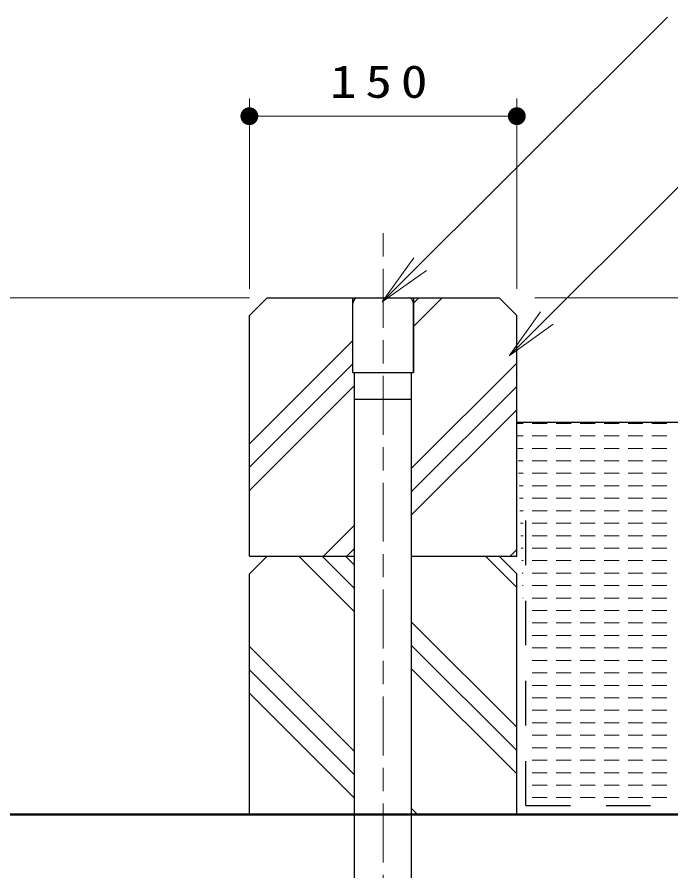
# Model space of a CAD drawing. Units: millimetres on the paper, with parts at other scales. Extents: x -385 to 0, y 0 to 267.
# Drawn here: x -122.46 to -85.79, y 88.99 to 136.9 of the extents above; entities that cross this region are included whole.
import ezdxf

# ---------------------------------------------------------------- set-up
doc = ezdxf.new("R2010")
doc.units = ezdxf.units.MM
doc.linetypes.add('USER1', pattern=[4.5, 2.5, -2])
doc.linetypes.add('USER2', pattern=[6, 3, -1, 1, -1])
doc.layers.add('1_10', color=7, linetype='Continuous', lineweight=13)
doc.styles.add('ＭＳ ゴシック', font='')
doc.styles.get('ＭＳ ゴシック').set_extended_font_data('MS Gothic')

# ---------------------------------------------------------------- blocks, each defined once
blk = doc.blocks.new('open_arrow')
at = {"color": 0, "linetype": 'Continuous', "lineweight": -2}
blk.add_lwpolyline([(7.5, 1.25), (0, 0), (7.5, -1.25)], dxfattribs=at)
blk = doc.blocks.new('filled_dot')
at = {"color": 0, "linetype": 'Continuous', "lineweight": -2, "const_width": 1.25}
blk.add_lwpolyline([(-0.625, 0, 1), (0.625, 0, 1)], format="xyb", close=True, dxfattribs=at)

msp = doc.modelspace()

# ---------------------------------------------------------------- linework, layer by layer
at = {"layer": '1_10'}
for p, q in [((-101.977, 120.92), (-85.993, 136.904)), ((-109.434, 121.652), (-109.434, 132.342)), ((-94.434, 121.652), (-94.434, 132.342)), ((-109.434, 131.342), (-94.434, 131.342)), ((-94.868, 117.893), (-83.77, 128.991)), ((-109.434, 121.152), (-152.934, 121.152)), ((-100.234, 119.535), (-98.617, 121.152)), ((-100.234, 120.843), (-99.925, 121.152)), ((-93.434, 121.152), (-78.945, 121.152)), ((-109.434, 112.951), (-103.634, 118.751)), ((-109.434, 111.643), (-103.634, 117.443)), ((-100.334, 111.586), (-94.434, 117.486)), ((-109.434, 110.335), (-103.534, 116.235)), ((-100.334, 110.278), (-94.434, 116.178)), ((-100.334, 108.97), (-94.434, 114.87)), ((-94.08, 114.1), (-94.432, 114.1)), ((-92.736, 114.1), (-93.576, 114.1)), ((-91.392, 114.1), (-92.232, 114.1)), ((-90.048, 114.1), (-90.888, 114.1)), ((-88.704, 114.1), (-89.544, 114.1)), ((-87.36, 114.1), (-88.2, 114.1)), ((-86.016, 114.1), (-86.856, 114.1)), ((-94.08, 113.4), (-94.408, 113.4)), ((-92.736, 113.4), (-93.576, 113.4)), ((-91.392, 113.4), (-92.232, 113.4)), ((-90.048, 113.4), (-90.888, 113.4)), ((-88.704, 113.4), (-89.544, 113.4)), ((-87.36, 113.4), (-88.2, 113.4)), ((-86.016, 113.4), (-86.856, 113.4)), ((-94.08, 112.7), (-94.383, 112.7)), ((-92.736, 112.7), (-93.576, 112.7)), ((-91.392, 112.7), (-92.232, 112.7)), ((-90.048, 112.7), (-90.888, 112.7)), ((-88.704, 112.7), (-89.544, 112.7)), ((-87.36, 112.7), (-88.2, 112.7)), ((-86.016, 112.7), (-86.856, 112.7)), ((-94.08, 112), (-94.359, 112)), ((-92.736, 112), (-93.576, 112)), ((-91.392, 112), (-92.232, 112)), ((-90.048, 112), (-90.888, 112)), ((-88.704, 112), (-89.544, 112)), ((-87.36, 112), (-88.2, 112)), ((-86.016, 112), (-86.856, 112)), ((-94.08, 111.3), (-94.334, 111.3)), ((-92.736, 111.3), (-93.576, 111.3)), ((-91.392, 111.3), (-92.232, 111.3)), ((-90.048, 111.3), (-90.888, 111.3)), ((-88.704, 111.3), (-89.544, 111.3)), ((-87.36, 111.3), (-88.2, 111.3)), ((-86.016, 111.3), (-86.856, 111.3)), ((-94.08, 110.6), (-94.31, 110.6)), ((-92.736, 110.6), (-93.576, 110.6)), ((-91.392, 110.6), (-92.232, 110.6)), ((-90.048, 110.6), (-90.888, 110.6)), ((-88.704, 110.6), (-89.544, 110.6)), ((-87.36, 110.6), (-88.2, 110.6)), ((-86.016, 110.6), (-86.856, 110.6)), ((-94.08, 109.9), (-94.285, 109.9)), ((-92.736, 109.9), (-93.576, 109.9)), ((-91.392, 109.9), (-92.232, 109.9)), ((-90.048, 109.9), (-90.888, 109.9)), ((-88.704, 109.9), (-89.544, 109.9)), ((-87.36, 109.9), (-88.2, 109.9)), ((-86.016, 109.9), (-86.856, 109.9)), ((-94.08, 109.2), (-94.261, 109.2)), ((-92.736, 109.2), (-93.576, 109.2)), ((-91.392, 109.2), (-92.232, 109.2)), ((-90.048, 109.2), (-90.888, 109.2)), ((-88.704, 109.2), (-89.544, 109.2)), ((-87.36, 109.2), (-88.2, 109.2)), ((-86.016, 109.2), (-86.856, 109.2)), ((-105.268, 106.652), (-103.534, 108.386)), ((-94.08, 108.5), (-94.236, 108.5)), ((-92.736, 108.5), (-93.576, 108.5)), ((-91.392, 108.5), (-92.232, 108.5)), ((-90.048, 108.5), (-90.888, 108.5)), ((-88.704, 108.5), (-89.544, 108.5)), ((-87.36, 108.5), (-88.2, 108.5)), ((-86.016, 108.5), (-86.856, 108.5)), ((-94.08, 107.8), (-94.212, 107.8)), ((-92.736, 107.8), (-93.576, 107.8)), ((-91.392, 107.8), (-92.232, 107.8)), ((-90.048, 107.8), (-90.888, 107.8)), ((-88.704, 107.8), (-89.544, 107.8)), ((-87.36, 107.8), (-88.2, 107.8)), ((-86.016, 107.8), (-86.856, 107.8)), ((-103.96, 106.652), (-103.534, 107.078)), ((-94.803, 106.652), (-94.434, 107.021)), ((-94.08, 107.1), (-94.188, 107.1)), ((-92.736, 107.1), (-93.576, 107.1)), ((-91.392, 107.1), (-92.232, 107.1)), ((-90.048, 107.1), (-90.888, 107.1)), ((-88.704, 107.1), (-89.544, 107.1)), ((-87.36, 107.1), (-88.2, 107.1)), ((-86.016, 107.1), (-86.856, 107.1)), ((-106.652, 106.652), (-103.534, 103.534)), ((-105.344, 106.652), (-103.534, 104.842)), ((-104.035, 106.652), (-103.534, 106.15)), ((-96.187, 106.652), (-94.434, 104.899)), ((-94.08, 106.4), (-94.163, 106.4)), ((-92.736, 106.4), (-93.576, 106.4)), ((-91.392, 106.4), (-92.232, 106.4)), ((-90.048, 106.4), (-90.888, 106.4)), ((-88.704, 106.4), (-89.544, 106.4)), ((-87.36, 106.4), (-88.2, 106.4)), ((-86.016, 106.4), (-86.856, 106.4)), ((-94.08, 105.7), (-94.139, 105.7)), ((-92.736, 105.7), (-93.576, 105.7)), ((-91.392, 105.7), (-92.232, 105.7)), ((-90.048, 105.7), (-90.888, 105.7)), ((-88.704, 105.7), (-89.544, 105.7)), ((-87.36, 105.7), (-88.2, 105.7)), ((-86.016, 105.7), (-86.856, 105.7)), ((-94.08, 105), (-94.114, 105)), ((-92.736, 105), (-93.576, 105)), ((-91.392, 105), (-92.232, 105)), ((-90.048, 105), (-90.888, 105)), ((-88.704, 105), (-89.544, 105)), ((-87.36, 105), (-88.2, 105)), ((-86.016, 105), (-86.856, 105)), ((-94.08, 104.3), (-94.09, 104.3)), ((-92.736, 104.3), (-93.576, 104.3)), ((-91.392, 104.3), (-92.232, 104.3)), ((-90.048, 104.3), (-90.888, 104.3)), ((-88.704, 104.3), (-89.544, 104.3)), ((-87.36, 104.3), (-88.2, 104.3)), ((-86.016, 104.3), (-86.856, 104.3)), ((-92.736, 103.6), (-93.576, 103.6)), ((-91.392, 103.6), (-92.232, 103.6)), ((-90.048, 103.6), (-90.888, 103.6)), ((-88.704, 103.6), (-89.544, 103.6)), ((-87.36, 103.6), (-88.2, 103.6)), ((-86.016, 103.6), (-86.856, 103.6)), ((-100.334, 102.95), (-94.434, 97.05)), ((-92.736, 102.9), (-93.576, 102.9)), ((-91.392, 102.9), (-92.232, 102.9)), ((-90.048, 102.9), (-90.888, 102.9)), ((-88.704, 102.9), (-89.544, 102.9)), ((-87.36, 102.9), (-88.2, 102.9)), ((-86.016, 102.9), (-86.856, 102.9)), ((-92.736, 102.2), (-93.576, 102.2)), ((-91.392, 102.2), (-92.232, 102.2)), ((-90.048, 102.2), (-90.888, 102.2)), ((-88.704, 102.2), (-89.544, 102.2)), ((-87.36, 102.2), (-88.2, 102.2)), ((-86.016, 102.2), (-86.856, 102.2)), ((-100.334, 101.642), (-94.434, 95.742)), ((-109.434, 101.585), (-103.534, 95.685)), ((-92.736, 101.5), (-93.576, 101.5)), ((-91.392, 101.5), (-92.232, 101.5)), ((-90.048, 101.5), (-90.888, 101.5)), ((-88.704, 101.5), (-89.544, 101.5)), ((-87.36, 101.5), (-88.2, 101.5)), ((-86.016, 101.5), (-86.856, 101.5)), ((-92.736, 100.8), (-93.576, 100.8)), ((-91.392, 100.8), (-92.232, 100.8)), ((-90.048, 100.8), (-90.888, 100.8)), ((-88.704, 100.8), (-89.544, 100.8)), ((-87.36, 100.8), (-88.2, 100.8)), ((-86.016, 100.8), (-86.856, 100.8)), ((-109.434, 100.277), (-103.534, 94.377)), ((-100.334, 100.334), (-94.434, 94.434)), ((-92.736, 100.1), (-93.576, 100.1)), ((-91.392, 100.1), (-92.232, 100.1)), ((-90.048, 100.1), (-90.888, 100.1)), ((-88.704, 100.1), (-89.544, 100.1)), ((-87.36, 100.1), (-88.2, 100.1)), ((-86.016, 100.1), (-86.856, 100.1)), ((-92.736, 99.4), (-93.576, 99.4)), ((-91.392, 99.4), (-92.232, 99.4)), ((-90.048, 99.4), (-90.888, 99.4)), ((-88.704, 99.4), (-89.544, 99.4)), ((-87.36, 99.4), (-88.2, 99.4)), ((-86.016, 99.4), (-86.856, 99.4)), ((-109.434, 98.969), (-103.534, 93.069)), ((-92.736, 98.7), (-93.576, 98.7)), ((-91.392, 98.7), (-92.232, 98.7)), ((-90.048, 98.7), (-90.888, 98.7)), ((-88.704, 98.7), (-89.544, 98.7)), ((-87.36, 98.7), (-88.2, 98.7)), ((-86.016, 98.7), (-86.856, 98.7)), ((-92.736, 98), (-93.576, 98)), ((-91.392, 98), (-92.232, 98)), ((-90.048, 98), (-90.888, 98)), ((-88.704, 98), (-89.544, 98)), ((-87.36, 98), (-88.2, 98)), ((-86.016, 98), (-86.856, 98)), ((-92.736, 97.3), (-93.576, 97.3)), ((-91.392, 97.3), (-92.232, 97.3)), ((-90.048, 97.3), (-90.888, 97.3)), ((-88.704, 97.3), (-89.544, 97.3)), ((-87.36, 97.3), (-88.2, 97.3)), ((-86.016, 97.3), (-86.856, 97.3)), ((-92.736, 96.6), (-93.576, 96.6)), ((-91.392, 96.6), (-92.232, 96.6)), ((-90.048, 96.6), (-90.888, 96.6)), ((-88.704, 96.6), (-89.544, 96.6)), ((-87.36, 96.6), (-88.2, 96.6)), ((-86.016, 96.6), (-86.856, 96.6)), ((-92.736, 95.9), (-93.576, 95.9)), ((-91.392, 95.9), (-92.232, 95.9)), ((-90.048, 95.9), (-90.888, 95.9)), ((-88.704, 95.9), (-89.544, 95.9)), ((-87.36, 95.9), (-88.2, 95.9)), ((-86.016, 95.9), (-86.856, 95.9)), ((-92.736, 95.2), (-93.576, 95.2)), ((-91.392, 95.2), (-92.232, 95.2)), ((-90.048, 95.2), (-90.888, 95.2)), ((-88.704, 95.2), (-89.544, 95.2)), ((-87.36, 95.2), (-88.2, 95.2)), ((-86.016, 95.2), (-86.856, 95.2)), ((-92.736, 94.5), (-93.576, 94.5)), ((-91.392, 94.5), (-92.232, 94.5)), ((-90.048, 94.5), (-90.888, 94.5)), ((-88.704, 94.5), (-89.544, 94.5)), ((-87.36, 94.5), (-88.2, 94.5)), ((-86.016, 94.5), (-86.856, 94.5)), ((-92.736, 93.8), (-93.576, 93.8)), ((-91.392, 93.8), (-92.232, 93.8)), ((-90.048, 93.8), (-90.888, 93.8)), ((-88.704, 93.8), (-89.544, 93.8)), ((-87.36, 93.8), (-88.2, 93.8)), ((-86.016, 93.8), (-86.856, 93.8)), ((-92.736, 93.1), (-93.576, 93.1)), ((-91.392, 93.1), (-92.232, 93.1)), ((-90.048, 93.1), (-90.888, 93.1)), ((-88.704, 93.1), (-89.544, 93.1)), ((-87.36, 93.1), (-88.2, 93.1)), ((-86.016, 93.1), (-86.856, 93.1)), ((-100.334, 92.485), (-100.001, 92.152))]:
    msp.add_line(p, q, dxfattribs=at)
at = {"layer": '1_10', "linetype": 'USER2'}
for p in [(-101.934, 89.466), (-101.934, 65.771)]:
    msp.add_line(p, (-101.934, 125.184), dxfattribs=at)
at = {"layer": '1_10', "lineweight": 25}
for p, q in [((-109.434, 120.152), (-108.434, 121.152)), ((-108.434, 121.152), (-95.434, 121.152)), ((-103.634, 116.952), (-103.634, 121.152)), ((-100.234, 121.152), (-100.234, 116.952)), ((-95.434, 121.152), (-94.434, 120.152)), ((-109.434, 106.652), (-109.434, 120.152)), ((-94.434, 106.652), (-94.434, 120.152)), ((-103.534, 92.152), (-103.534, 116.952)), ((-100.334, 92.152), (-100.334, 116.952)), ((-103.534, 115.452), (-100.334, 115.452)), ((-62.101, 114.152), (-94.434, 114.152)), ((-109.434, 105.652), (-108.434, 106.652)), ((-109.434, 106.652), (-103.534, 106.652)), ((-100.334, 106.652), (-94.434, 106.652)), ((-95.434, 106.652), (-94.434, 105.652)), ((-109.434, 92.152), (-109.434, 105.652)), ((-94.434, 92.152), (-94.434, 105.652)), ((-103.534, 73.852), (-103.534, 92.152)), ((-100.334, 73.852), (-100.334, 92.152))]:
    msp.add_line(p, q, dxfattribs=at)
at = {"layer": '1_10', "color": 2, "lineweight": 25}
for p, q in [((-103.634, 116.952), (-103.634, 120.852)), ((-103.334, 121.152), (-100.534, 121.152)), ((-100.234, 116.952), (-100.234, 120.852)), ((-103.634, 116.952), (-100.234, 116.952))]:
    msp.add_line(p, q, dxfattribs=at)
at = {"layer": '1_10', "color": 4, "linetype": 'USER1', "lineweight": 25}
for q in [(-93.934, 108.916), (-62.101, 92.652)]:
    msp.add_line((-93.934, 92.652), q, dxfattribs=at)
at = {"layer": '1_10', "color": 2, "lineweight": 50}
msp.add_line((-126.434, 92.152), (-62.101, 92.152), dxfattribs=at)
at = {"layer": '1_10', "color": 2, "lineweight": 25}
for centre, start, end in [((-103.334, 120.852), 90, 180), ((-100.534, 120.852), 0, 90)]:
    msp.add_arc(centre, 0.3, start, end, dxfattribs=at)

# ---------------------------------------------------------------- block references
at = {"layer": '1_10', "xscale": 0.4, "yscale": 0.4}
msp.add_blockref('filled_dot', (-109.434, 131.342), dxfattribs=at)
for name, p, rotation in [('filled_dot', (-94.434, 131.342), 180), ('open_arrow', (-101.977, 120.92), 45), ('open_arrow', (-94.868, 117.893), 45)]:
    msp.add_blockref(name, p, dxfattribs=dict(at, rotation=rotation))

# ---------------------------------------------------------------- texts
at = {"layer": '1_10', "insert": (-101.934, 132.342), "char_height": 1.833, "attachment_point": 8, "style": 'ＭＳ ゴシック'}
msp.add_mtext('\\T1.33;\\W1.2;150', dxfattribs=at)

doc.saveas('drawing.dxf')
